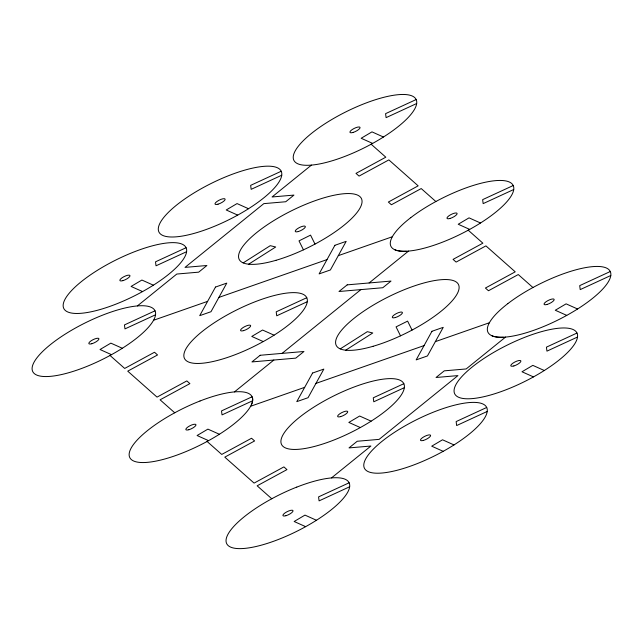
<?xml version="1.0" encoding="UTF-8"?>
<svg xmlns="http://www.w3.org/2000/svg" width="643" height="643" viewBox="0 0 643 643"><rect width="100%" height="100%" fill="white"/><g stroke="black" fill="none" stroke-linecap="round" stroke-linejoin="round"><path stroke-width="0.96" d="M251.381 404.752L251.526 404.439A68.375 20.222 -26.5 0 0 252.08 396.795L221.514 410.901L222.028 414.888L252.603 400.782M137.393 305.923L176.785 274.047L198.695 272.158L206.917 265.503L185.007 267.392L263.831 203.63L285.741 201.741L293.964 195.086L272.053 196.975L311.445 165.106M234.454 391.909L273.846 360.04M282.068 353.385L360.884 289.615M369.114 282.96L408.506 251.091M331.515 477.894L370.907 446.025L348.996 447.914L357.219 441.259L379.129 439.37L457.945 375.6L436.034 377.497L444.265 370.842L466.175 368.953L505.567 337.077M243.191 262.899L270.253 245.682L275.702 246.992L248.64 264.201M340.251 348.884L367.314 331.675L372.763 332.978L345.701 350.186M416.15 99.552A68.279 20.19 -26.5 0 0 316.983 129.211A68.279 20.19 -26.5 0 0 331.82 160.887A68.279 20.19 -26.5 0 0 416.15 99.552L385.575 113.65L386.097 117.637L416.664 103.531M281.216 171.255A68.279 20.19 -26.5 0 0 182.049 200.913A68.279 20.19 -26.5 0 0 196.887 232.589A68.279 20.19 -26.5 0 0 281.216 171.255L250.641 185.361L251.164 189.339L281.73 175.234M186.076 247.724A68.279 20.19 -26.5 0 0 86.909 277.382A68.279 20.19 -26.5 0 0 101.747 309.058A68.279 20.19 -26.5 0 0 186.076 247.724L155.51 261.822L156.024 265.808L186.599 251.702M155.019 310.81A68.279 20.19 -26.5 0 0 55.853 340.469A68.279 20.19 -26.5 0 0 70.69 372.144A68.279 20.19 -26.5 0 0 155.019 310.81L124.453 324.916L124.967 328.894L155.542 314.789M513.21 185.538L482.636 199.643L483.158 203.622L513.725 189.516M306.767 297.717A68.279 20.19 -26.5 0 0 207.601 327.375A68.279 20.19 -26.5 0 0 222.438 359.051A68.279 20.19 -26.5 0 0 306.767 297.717L276.201 311.823L276.715 315.801L307.29 301.696M610.271 271.523L579.697 285.629L580.219 289.607L610.786 275.509M403.828 383.702A68.279 20.19 -26.5 0 0 304.661 413.361A68.279 20.19 -26.5 0 0 319.499 445.036A68.279 20.19 -26.5 0 0 403.828 383.702L373.261 397.808L373.776 401.787L404.351 387.681M576.988 333.05A68.279 20.19 -26.5 0 0 477.821 362.708A68.279 20.19 -26.5 0 0 492.659 394.384A68.279 20.19 -26.5 0 0 576.988 333.05L546.421 347.156L546.944 351.134L577.51 337.028M486.703 407.469A68.279 20.19 -26.5 0 0 387.536 437.127A68.279 20.19 -26.5 0 0 402.373 468.803A68.279 20.19 -26.5 0 0 486.703 407.469L456.136 421.575L456.651 425.553L487.225 411.448M349.141 482.789L318.566 496.886L319.089 500.873L349.655 486.767M296.841 487.081L300.619 485.642A68.375 20.222 -26.5 0 1 348.586 490.424L348.442 490.746A68.375 20.222 -26.5 0 1 276.482 540.208A68.375 20.222 -26.5 0 1 226.875 536.664A68.375 20.222 -26.5 0 1 296.761 487.089M153.573 320.254L207.609 301.358M218.893 297.412L327.006 259.603M338.29 255.657L392.326 236.753M250.633 406.247L304.669 387.343M315.954 383.397L424.067 345.588M435.351 341.642L489.387 322.746M406.28 251.236L405.829 251.26A68.375 20.222 -26.5 0 1 394.939 249.805M503.3 337.229L502.89 337.245A68.375 20.222 -26.5 0 1 491.999 335.791M383.445 137.015L371.976 131.871L361.157 138.269L372.627 143.413M480.506 223L469.036 217.856L458.218 224.254L469.687 229.398M577.567 308.986L566.097 303.85L555.279 310.248L566.748 315.383M248.511 208.718L237.042 203.582L226.223 209.98L237.693 215.116M544.291 370.513L532.814 365.369L521.995 371.775L533.473 376.911M274.071 335.18L262.593 330.036L251.775 336.434L263.252 341.578M153.38 285.187L141.902 280.043L131.084 286.44L142.561 291.584M454.006 444.932L442.529 439.788L431.71 446.186L443.188 451.33M371.132 421.165L359.654 416.021L348.836 422.427L360.313 427.563M122.323 348.273L110.845 343.129L100.027 349.527L111.504 354.671M219.376 434.258L207.906 429.122L197.088 435.52L208.565 440.656M316.436 520.251L304.967 515.107L294.148 521.505L305.618 526.649M371.164 144.217L385.808 157.189L355.997 173.385L359.059 176.094L388.862 159.898L418.159 185.851L388.356 202.047L391.41 204.755L421.221 188.56L435.858 201.532M468.225 230.202L482.869 243.175L453.058 259.378L456.12 262.087L485.923 245.883L515.22 271.836L485.417 288.04L488.471 290.749L518.274 274.545L532.918 287.517M110.033 355.475L124.678 368.447L154.489 352.251L157.543 354.96L127.74 371.156L157.029 397.117L186.84 380.913L189.894 383.622L160.091 399.817L174.735 412.79M207.094 441.468L221.739 454.44L251.55 438.245L254.604 440.953L224.793 457.149L254.089 483.102L283.901 466.906L286.955 469.615L257.152 485.811L271.796 498.783M412.059 330.084L407.614 321.122L396.064 326.877L400.509 335.839M314.998 244.091L310.553 235.129L299.003 240.884L303.448 249.846M215.509 287.051L199.716 315.665L210.992 311.718L226.786 283.105L215.509 287.051M334.899 245.296L319.113 273.902L330.389 269.964L346.183 241.35L334.899 245.296M312.57 373.036L296.777 401.65L308.053 397.704L323.847 369.09L312.57 373.036M431.959 331.282L416.166 359.895L427.45 355.949L443.244 327.335L431.959 331.282M260.158 355.274L251.935 361.929L295.756 358.143L303.978 351.488L260.158 355.274M347.204 284.857L338.974 291.504L382.802 287.726L391.024 281.071L347.204 284.857M410.74 217.664L410.564 217.8A68.279 20.19 -26.5 0 0 431.935 245.923A68.279 20.19 -26.5 0 0 512.905 184.959A68.279 20.19 -26.5 0 0 413.489 215.598L410.74 217.664M507.801 303.649L507.624 303.793A68.279 20.19 -26.5 0 0 528.996 331.917A68.279 20.19 -26.5 0 0 609.966 270.952A68.279 20.19 -26.5 0 0 510.55 301.591L507.801 303.649M200.013 400.999L199.78 401.087A68.287 20.19 -26.5 0 0 133.077 460.726A68.287 20.19 -26.5 0 0 237.797 420.787A68.287 20.19 -26.5 0 0 203.566 399.649L200.013 400.999M188.913 429.725A5.642 1.672 -26.5 0 0 195.97 424.653A5.642 1.672 -26.5 0 0 187.828 427.032A5.642 1.672 -26.5 0 0 188.913 429.725M243.609 330.631A5.642 1.672 -26.5 0 0 250.674 325.567A5.642 1.672 -26.5 0 0 242.532 327.938A5.642 1.672 -26.5 0 0 243.609 330.631M91.861 343.724A5.642 1.672 -26.5 0 0 98.926 338.66A5.642 1.672 -26.5 0 0 90.784 341.039A5.642 1.672 -26.5 0 0 91.861 343.724M122.917 280.637A5.642 1.672 -26.5 0 0 129.982 275.566A5.642 1.672 -26.5 0 0 121.84 277.945A5.642 1.672 -26.5 0 0 122.917 280.637M218.057 204.177A5.642 1.672 -26.5 0 0 225.122 199.105A5.642 1.672 -26.5 0 0 216.98 201.484A5.642 1.672 -26.5 0 0 218.057 204.177M352.991 132.466A5.642 1.672 -26.5 0 0 360.056 127.394A5.642 1.672 -26.5 0 0 351.914 129.773A5.642 1.672 -26.5 0 0 352.991 132.466M298.304 231.552A5.642 1.672 -26.5 0 0 305.361 226.481A5.642 1.672 -26.5 0 0 297.219 228.86A5.642 1.672 -26.5 0 0 298.304 231.552M450.052 218.459A5.642 1.672 -26.5 0 0 457.109 213.388A5.642 1.672 -26.5 0 0 448.967 215.767A5.642 1.672 -26.5 0 0 450.052 218.459M395.365 317.538A5.642 1.672 -26.5 0 0 402.422 312.466A5.642 1.672 -26.5 0 0 394.28 314.845A5.642 1.672 -26.5 0 0 395.365 317.538M340.669 416.616A5.642 1.672 -26.5 0 0 347.734 411.552A5.642 1.672 -26.5 0 0 339.592 413.931A5.642 1.672 -26.5 0 0 340.669 416.616M285.966 515.71A5.642 1.672 -26.5 0 0 293.031 510.646A5.642 1.672 -26.5 0 0 284.889 513.018A5.642 1.672 -26.5 0 0 285.966 515.71M423.544 440.383A5.642 1.672 -26.5 0 0 430.609 435.319A5.642 1.672 -26.5 0 0 422.467 437.69A5.642 1.672 -26.5 0 0 423.544 440.383M513.837 365.963A5.642 1.672 -26.5 0 0 520.894 360.9A5.642 1.672 -26.5 0 0 512.752 363.279A5.642 1.672 -26.5 0 0 513.837 365.963M547.105 304.444A5.642 1.672 -26.5 0 0 554.17 299.373A5.642 1.672 -26.5 0 0 546.028 301.752A5.642 1.672 -26.5 0 0 547.105 304.444M275.984 260.302A68.279 20.19 -26.5 0 0 361.615 199.008A68.279 20.19 -26.5 0 0 263.276 227.582A68.279 20.19 -26.5 0 0 275.984 260.302M373.044 346.296A68.279 20.19 -26.5 0 0 458.676 284.994A68.279 20.19 -26.5 0 0 360.337 313.567A68.279 20.19 -26.5 0 0 373.044 346.296"/></g></svg>
